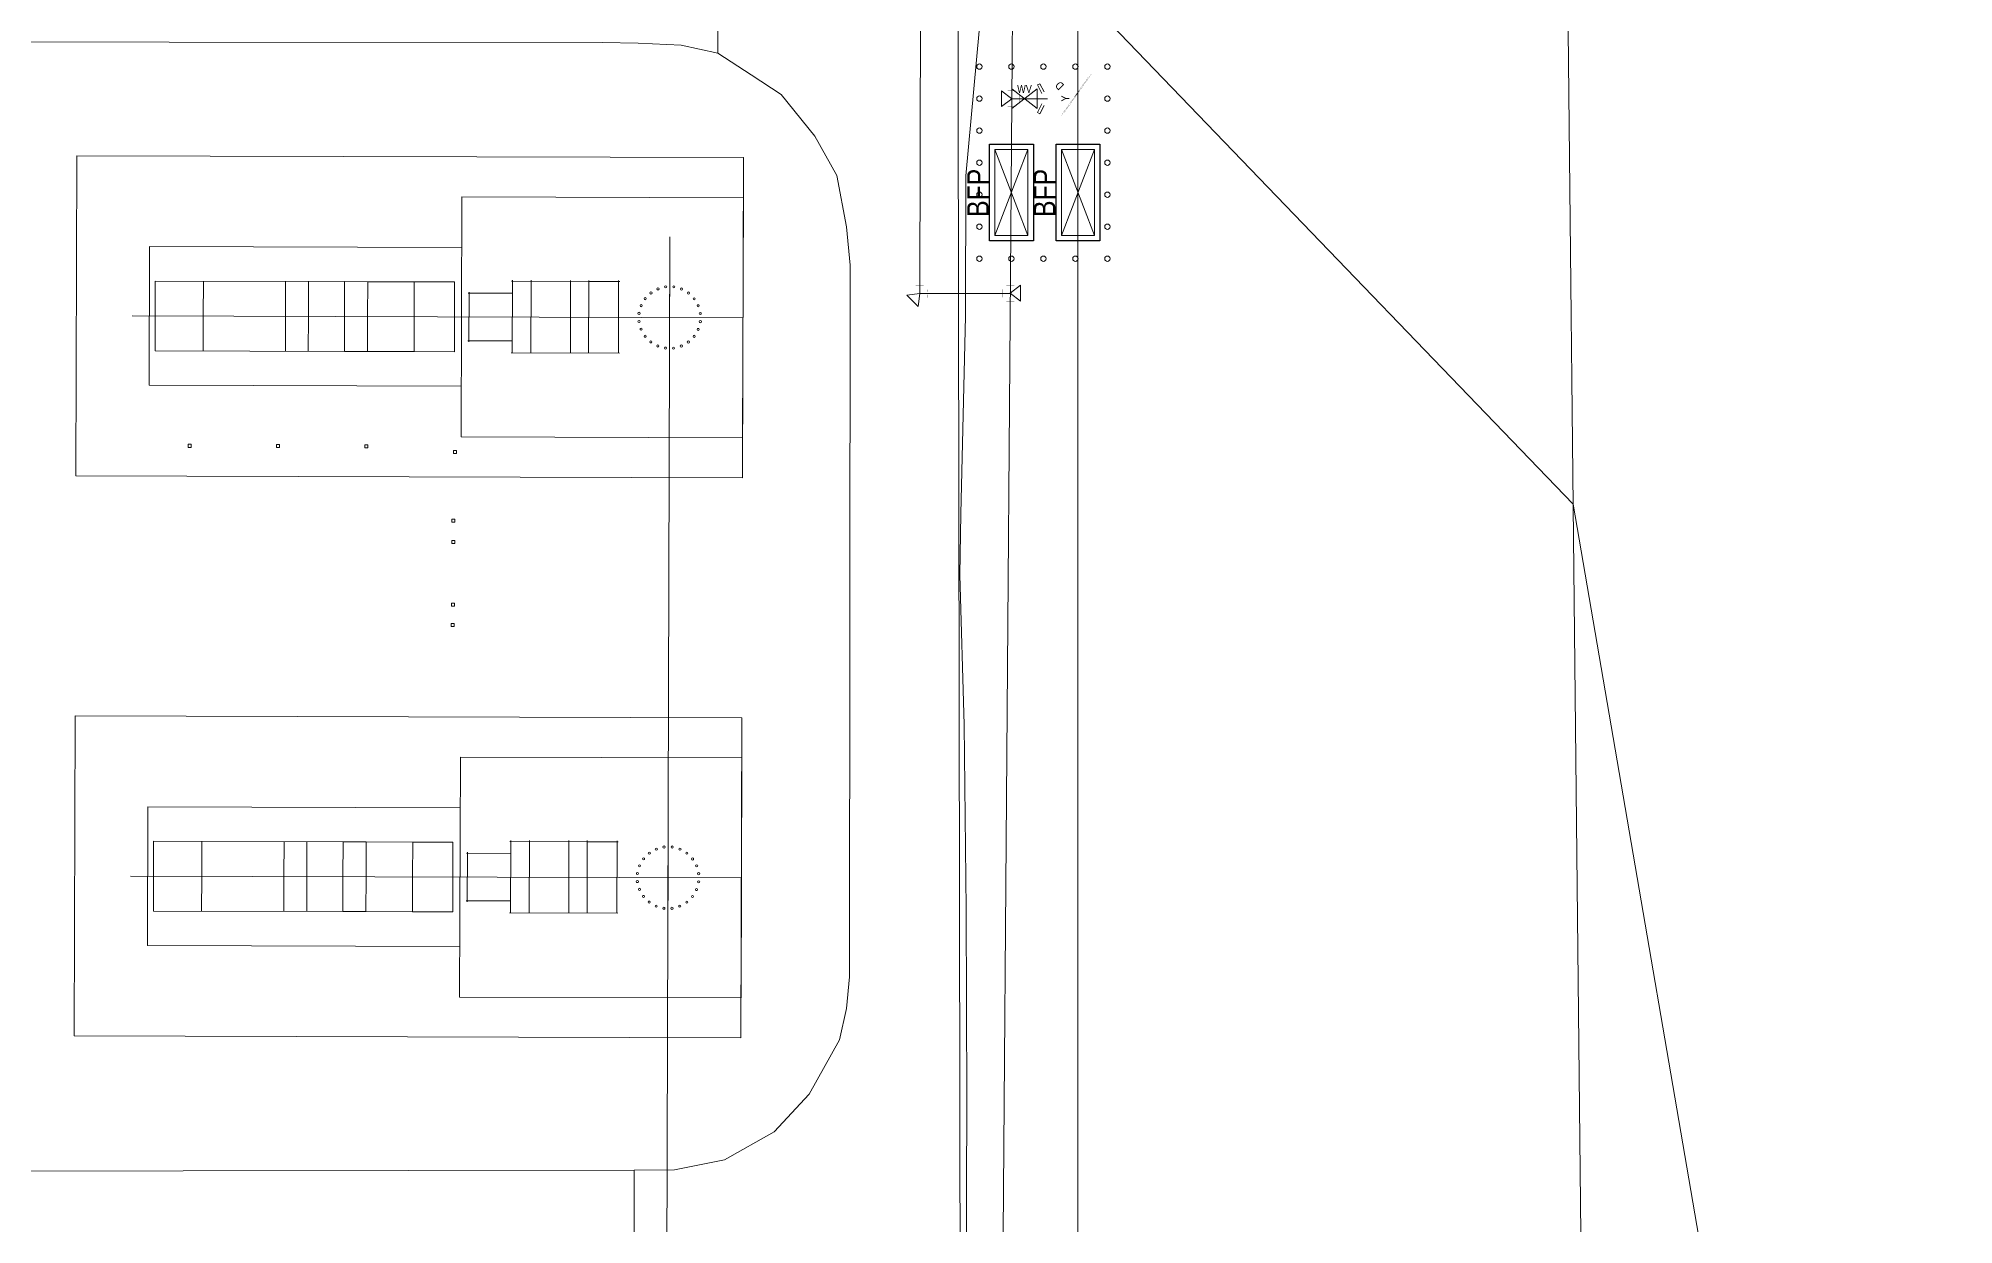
# Model space of a CAD drawing. Header units: feet. Extents: x 2383389 to 2386040, y 1992760 to 1995674.
# Drawn here: x 2384321.3 to 2384680.4, y 1994652.1 to 1994874.5 of the extents above; entities that cross this region are included whole.
import ezdxf
from ezdxf.enums import TextEntityAlignment as Align
from ezdxf.lldxf.tags import DXFTag

# ---------------------------------------------------------------- set-up
doc = ezdxf.new("R2010")
doc.units = ezdxf.units.FT
doc.header["$MEASUREMENT"] = 0
doc.layers.get('0').update_dxf_attribs({"lineweight": 15})
doc.layers.add('0 Construction Lines', color=8, linetype='Continuous', transparency=0.5)
for name, color, linetype in [('0 Feature Lines', 90, 'Continuous'), ('CJ-TOPO-CONC', 50, 'Continuous'), ('CJ-TOPO-PIPE-RACK', 8, 'Continuous')]:
    doc.layers.add(name, color=color, linetype=linetype)
for name, color, linetype, lineweight, true_color in [('C-ANNO-PATT-ASPH', 1, 'Continuous', 0, 0xff0000), ('C-PRKG-CURB-FACE', 2, 'Continuous', 0, 0xffff00), ('C-SSWR-PIPE-12IN', 7, "UT-SWR12''", 0, 0x3f7f00), ('C-WATR-PIPE-02IN', 150, "UT-WATER2''", 0, 0x007fff), ('C-WATR-PIPE-10IN', 150, "UT-WATER10''", 0, 0x007fff), ('C-WATR-STRC', 150, 'Continuous', 0, 0x007fff), ('JM-ROAD', 5, 'Continuous', 0, 0x0000ff), ('V-PRKG-ASPH', 2, 'DASHED4', 0, 0xffff00), ('V-PRKG-GRVL', 7, 'DASHED4', 0, 0xadadad)]:
    doc.layers.add(name, color=color, linetype=linetype, lineweight=lineweight, true_color=true_color)
for name, color, linetype, lineweight in [('C-FIRE-PIPE-06IN', 150, "UT-FIRE6''", 0), ('C-FIRE-PIPE-08IN', 150, 'UT-FIRE8', 0), ('C-FIRE-PIPE-12IN', 140, "UT-FIRE12''", 0), ('C-FIRE-STRC', 140, 'Continuous', 0)]:
    doc.layers.add(name, color=color, linetype=linetype, lineweight=lineweight)
doc.styles.add('_sys_ls_Arial Narrow', font='ARIALN.TTF', dxfattribs={"height": 1})
doc.styles.add('PFI_100', font='ARIALN.TTF', dxfattribs={"height": 0.03048})
tags = doc.linetypes.add('DASHED4', pattern=[0.1875, 0.125, -0.0625]).pattern_tags.tags
tags[6:7] = [DXFTag(74, 4), DXFTag(75, 0), DXFTag(340, '0'), DXFTag(46, 0.03937), DXFTag(50, 0.0), DXFTag(44, 0.0), DXFTag(45, 0.0)]
tags[4:5] = [DXFTag(74, 4), DXFTag(75, 0), DXFTag(340, '0'), DXFTag(46, 0.03937), DXFTag(50, 0.0), DXFTag(44, 0.0), DXFTag(45, 0.0)]
tags = doc.linetypes.add('DASHED8', pattern=[0.09375, 0.0625, -0.03125]).pattern_tags.tags
tags[6:7] = [DXFTag(74, 4), DXFTag(75, 0), DXFTag(340, '0'), DXFTag(46, 0.03937), DXFTag(50, 0.0), DXFTag(44, 0.0), DXFTag(45, 0.0)]
tags[4:5] = [DXFTag(74, 4), DXFTag(75, 0), DXFTag(340, '0'), DXFTag(46, 0.03937), DXFTag(50, 0.0), DXFTag(44, 0.0), DXFTag(45, 0.0)]
tags = doc.linetypes.add("UT-FIRE12''", pattern='A,1.25,-0.05,["12\'\'F",_sys_ls_Arial Narrow,S=0.1,R=0,X=-0.05,Y=-0.04],-0.2', length=1.5).pattern_tags.tags
tags[15:16] = [DXFTag(74, 4), DXFTag(75, 0), DXFTag(340, '0'), DXFTag(46, 0.03937), DXFTag(50, 0.0), DXFTag(44, 0.0), DXFTag(45, 0.0)]
tags[4:5] = [DXFTag(74, 4), DXFTag(75, 0), DXFTag(340, '0'), DXFTag(46, 0.03937), DXFTag(50, 0.0), DXFTag(44, 0.0), DXFTag(45, 0.0)]
tags = doc.linetypes.add("UT-FIRE6''", pattern='A,1.25,-0.05,["6\'\'F",_sys_ls_Arial Narrow,S=0.1,R=0,X=-0.025,Y=-0.04],-0.2', length=1.5).pattern_tags.tags
tags[15:16] = [DXFTag(74, 4), DXFTag(75, 0), DXFTag(340, '0'), DXFTag(46, 0.03937), DXFTag(50, 0.0), DXFTag(44, 0.0), DXFTag(45, 0.0)]
tags[4:5] = [DXFTag(74, 4), DXFTag(75, 0), DXFTag(340, '0'), DXFTag(46, 0.03937), DXFTag(50, 0.0), DXFTag(44, 0.0), DXFTag(45, 0.0)]
tags = doc.linetypes.add('UT-FIRE8', pattern='A,1.25,-0.05,["8\'\'F",_sys_ls_Arial Narrow,S=0.1,R=0,X=-0.025,Y=-0.04],-0.2', length=1.5).pattern_tags.tags
tags[15:16] = [DXFTag(74, 4), DXFTag(75, 0), DXFTag(340, '0'), DXFTag(46, 0.03937), DXFTag(50, 0.0), DXFTag(44, 0.0), DXFTag(45, 0.0)]
tags[4:5] = [DXFTag(74, 4), DXFTag(75, 0), DXFTag(340, '0'), DXFTag(46, 0.03937), DXFTag(50, 0.0), DXFTag(44, 0.0), DXFTag(45, 0.0)]
tags = doc.linetypes.add("UT-SWR12''", pattern='A,1.25,-0.1,["12\'\' SS",_sys_ls_Arial Narrow,S=0.1,R=0,X=-0.09,Y=-0.04],-0.325', length=1.675).pattern_tags.tags
tags[15:16] = [DXFTag(74, 4), DXFTag(75, 0), DXFTag(340, '0'), DXFTag(46, 0.03937), DXFTag(50, 0.0), DXFTag(44, 0.0), DXFTag(45, 0.0)]
tags[4:5] = [DXFTag(74, 4), DXFTag(75, 0), DXFTag(340, '0'), DXFTag(46, 0.03937), DXFTag(50, 0.0), DXFTag(44, 0.0), DXFTag(45, 0.0)]
tags = doc.linetypes.add("UT-WATER10''", pattern='A,1.25,-0.05,["10\'\'W",_sys_ls_Arial Narrow,S=0.1,R=0,X=-0.025,Y=-0.04],-0.3', length=1.6).pattern_tags.tags
tags[15:16] = [DXFTag(74, 4), DXFTag(75, 0), DXFTag(340, '0'), DXFTag(46, 0.03937), DXFTag(50, 0.0), DXFTag(44, 0.0), DXFTag(45, 0.0)]
tags[4:5] = [DXFTag(74, 4), DXFTag(75, 0), DXFTag(340, '0'), DXFTag(46, 0.03937), DXFTag(50, 0.0), DXFTag(44, 0.0), DXFTag(45, 0.0)]
tags = doc.linetypes.add("UT-WATER2''", pattern='A,1.25,-0.05,["2\'\'W",_sys_ls_Arial Narrow,S=0.1,R=0,X=-0.025,Y=-0.04],-0.2', length=1.5).pattern_tags.tags
tags[15:16] = [DXFTag(74, 4), DXFTag(75, 0), DXFTag(340, '0'), DXFTag(46, 0.03937), DXFTag(50, 0.0), DXFTag(44, 0.0), DXFTag(45, 0.0)]
tags[4:5] = [DXFTag(74, 4), DXFTag(75, 0), DXFTag(340, '0'), DXFTag(46, 0.03937), DXFTag(50, 0.0), DXFTag(44, 0.0), DXFTag(45, 0.0)]

# ---------------------------------------------------------------- blocks, each defined once
blk = doc.blocks.new('*U50')
at = {"lineweight": 5}
blk.add_circle((0, 0), 0.2, dxfattribs=at)
blk = doc.blocks.new('*U51')
at = {"color": 0, "linetype": 'ByBlock', "lineweight": -2, "transparency": 16777216}
for p, rotation in [((5094.97, 4999.05), 15), ((5097.96, 4999.05), 344.9999999999998), ((5091.45, 4996.35), 59.99999999999999), ((5092.37, 4997.55), 45.00000000000001), ((5093.57, 4998.47), 30), ((5099.36, 4998.47), 329.9999999999999), ((5100.56, 4997.55), 314.9999999999999), ((5101.48, 4996.35), 300.0000000000001), ((5090.67, 4993.46), 90), ((5090.87, 4994.96), 74.99999999999999), ((5090.87, 4991.96), 105), ((5102.06, 4994.96), 285), ((5102.06, 4991.96), 255), ((5102.25, 4993.46), 269.9999999999999), ((5091.45, 4990.56), 120), ((5092.37, 4989.37), 134.9999999999999), ((5093.57, 4988.45), 150), ((5099.36, 4988.45), 210), ((5100.56, 4989.37), 225), ((5101.48, 4990.56), 240), ((5094.97, 4987.87), 164.9999999999999), ((5096.46, 4987.67), 180), ((5097.96, 4987.87), 194.9999999999999)]:
    blk.add_blockref('*U50', p, dxfattribs=dict(at, rotation=rotation))
blk.add_blockref('*U50', (5096.46, 4999.25), dxfattribs=at)
blk = doc.blocks.new('*U52')
at = {"lineweight": 5}
blk.add_circle((0, 0), 0.2, dxfattribs=at)
blk = doc.blocks.new('*U53')
at = {"color": 0, "linetype": 'ByBlock', "lineweight": -2, "transparency": 16777216}
for p, rotation in [((5094.97, 4999.05), 15), ((5097.96, 4999.05), 344.9999999999998), ((5091.45, 4996.35), 59.99999999999999), ((5092.37, 4997.55), 45.00000000000001), ((5093.57, 4998.47), 30), ((5099.36, 4998.47), 329.9999999999999), ((5100.56, 4997.55), 314.9999999999999), ((5101.48, 4996.35), 300.0000000000001), ((5090.67, 4993.46), 90), ((5090.87, 4994.96), 74.99999999999999), ((5090.87, 4991.96), 105), ((5102.06, 4994.96), 285), ((5102.06, 4991.96), 255), ((5102.25, 4993.46), 269.9999999999999), ((5091.45, 4990.56), 120), ((5092.37, 4989.37), 134.9999999999999), ((5093.57, 4988.45), 150), ((5099.36, 4988.45), 210), ((5100.56, 4989.37), 225), ((5101.48, 4990.56), 240), ((5094.97, 4987.87), 164.9999999999999), ((5096.46, 4987.67), 180), ((5097.96, 4987.87), 194.9999999999999)]:
    blk.add_blockref('*U52', p, dxfattribs=dict(at, rotation=rotation))
blk.add_blockref('*U52', (5096.46, 4999.25), dxfattribs=at)

msp = doc.modelspace()

# ---------------------------------------------------------------- linework, layer by layer
at = {"lineweight": 5}
for p, q in [((2384343.2439, 1994828.99491, 289.04), (2384343.22482, 1994822.45494, 289.04)), ((2384343.2439, 1994828.99491, 289.04), (2384378.75075, 1994828.89134, 289.04)), ((2384352.27386, 1994828.96857, 289.04), (2384352.25478, 1994822.4286, 289.04)), ((2384367.6898, 1994828.9236, 289.04), (2384367.67072, 1994822.38363, 289.04)), ((2384371.98078, 1994828.91109, 289.04), (2384371.9617, 1994822.37112, 289.04)), ((2384378.75075, 1994828.89134, 289.04), (2384378.73167, 1994822.35137, 289.04)), ((2384378.75075, 1994828.89134, 289.04), (2384383.08373, 1994828.8787, 289.04)), ((2384383.08373, 1994828.8787, 289.04), (2384383.06465, 1994822.33873, 289.04)), ((2384383.08373, 1994828.8787, 289.04), (2384391.81269, 1994828.85324, 289.04)), ((2384391.81269, 1994828.85324, 289.04), (2384391.79362, 1994822.31327, 289.04)), ((2384391.81269, 1994828.85324, 289.04), (2384399.36466, 1994828.83121, 289.04)), ((2384399.32651, 1994815.75127, 289.04), (2384399.36466, 1994828.83121, 289.04)), ((2384410.01607, 1994828.95715, 289.04), (2384430.32499, 1994828.89791, 289.04)), ((2384410.21607, 1994828.95656, 289.04), (2384410.01607, 1994828.95715, 289.04)), ((2384410.21607, 1994828.95656, 289.04), (2384410.177, 1994815.56262, 289.04)), ((2384410.21607, 1994828.95656, 289.04), (2384410.21666, 1994829.15656, 289.04)), ((2384413.71006, 1994828.94637, 289.04), (2384413.67099, 1994815.55243, 289.04)), ((2384413.71006, 1994828.94637, 289.04), (2384413.71064, 1994829.14637, 289.04)), ((2384421.10503, 1994828.9248, 289.04), (2384421.06596, 1994815.53086, 289.04)), ((2384421.10503, 1994828.9248, 289.04), (2384421.10561, 1994829.1248, 289.04)), ((2384424.54201, 1994828.91478, 289.04), (2384424.50294, 1994815.52083, 289.04)), ((2384424.54201, 1994828.91478, 289.04), (2384424.54259, 1994829.11477, 289.04)), ((2384430.12499, 1994828.89849, 289.04), (2384424.54201, 1994828.91478, 289.04)), ((2384430.12499, 1994828.89849, 289.04), (2384430.08592, 1994815.50455, 289.04)), ((2384430.12499, 1994828.89849, 289.04), (2384430.12557, 1994829.09849, 289.04)), ((2384430.32499, 1994828.89791, 289.04), (2384430.12499, 1994828.89849, 289.04)), ((2384439.68841, 1994822.17357, 289.04), (2384439.71094, 1994829.89514, 289.04)), ((2384401.87958, 1994826.74187, 289.04), (2384410.20954, 1994826.71757, 289.04)), ((2384402.08016, 1994826.94128, 289.04), (2384402.05299, 1994817.62532, 289.04)), ((2384338.88799, 1994822.46759, 289.04), (2384453.43835, 1994822.13346, 289.04)), ((2384343.22482, 1994822.45494, 289.04), (2384343.20575, 1994815.91497, 289.04)), ((2384352.25478, 1994822.4286, 289.04), (2384352.23571, 1994815.88863, 289.04)), ((2384367.67072, 1994822.38363, 289.04), (2384367.65164, 1994815.84366, 289.04)), ((2384371.9617, 1994822.37112, 289.04), (2384371.94262, 1994815.83114, 289.04)), ((2384378.73167, 1994822.35137, 289.04), (2384378.7126, 1994815.8114, 289.04)), ((2384383.06465, 1994822.33873, 289.04), (2384383.04558, 1994815.79876, 289.04)), ((2384391.79362, 1994822.31327, 289.04), (2384391.77454, 1994815.7733, 289.04)), ((2384439.68841, 1994822.17357, 289.04), (2384439.66296, 1994813.44873, 289.04)), ((2384401.85357, 1994817.82591, 289.04), (2384410.18354, 1994817.80161, 289.04)), ((2384343.20575, 1994815.91497, 289.04), (2384378.7126, 1994815.8114, 289.04)), ((2384378.7126, 1994815.8114, 289.04), (2384383.04558, 1994815.79876, 289.04)), ((2384383.04558, 1994815.79876, 289.04), (2384391.77454, 1994815.7733, 289.04)), ((2384391.77454, 1994815.7733, 289.04), (2384399.32651, 1994815.75127, 289.04)), ((2384409.97701, 1994815.5632, 289.04), (2384430.28592, 1994815.50396, 289.04)), ((2384439.38214, 1994717.17373, 289.01), (2384439.40467, 1994724.89531, 289.01)), ((2384342.93763, 1994723.99508, 289.01), (2384342.91855, 1994717.4551, 289.01)), ((2384342.93763, 1994723.99508, 289.01), (2384378.44448, 1994723.89151, 289.01)), ((2384351.96759, 1994723.96874, 289.01), (2384351.94851, 1994717.42876, 289.01)), ((2384367.38353, 1994723.92377, 289.01), (2384367.36445, 1994717.3838, 289.01)), ((2384371.67451, 1994723.91125, 289.01), (2384371.65543, 1994717.37128, 289.01)), ((2384378.44448, 1994723.89151, 289.01), (2384378.4254, 1994717.35153, 289.01)), ((2384378.44448, 1994723.89151, 289.01), (2384382.77746, 1994723.87887, 289.01)), ((2384382.77746, 1994723.87887, 289.01), (2384382.75838, 1994717.3389, 289.01)), ((2384382.77746, 1994723.87887, 289.01), (2384391.50642, 1994723.85341, 289.01)), ((2384391.50642, 1994723.85341, 289.01), (2384391.48735, 1994717.31343, 289.01)), ((2384391.50642, 1994723.85341, 289.01), (2384399.05839, 1994723.83138, 289.01)), ((2384399.02024, 1994710.75143, 289.01), (2384399.05839, 1994723.83138, 289.01)), ((2384401.57331, 1994721.74203, 289.01), (2384409.90327, 1994721.71774, 289.01)), ((2384401.77389, 1994721.94145, 289.01), (2384401.74672, 1994712.62549, 289.01)), ((2384409.7098, 1994723.95731, 289.01), (2384430.01872, 1994723.89807, 289.01)), ((2384409.9098, 1994723.95673, 289.01), (2384409.7098, 1994723.95731, 289.01)), ((2384409.9098, 1994723.95673, 289.01), (2384409.87073, 1994710.56278, 289.01)), ((2384409.9098, 1994723.95673, 289.01), (2384409.91039, 1994724.15673, 289.01)), ((2384413.40379, 1994723.94654, 289.01), (2384413.36472, 1994710.55259, 289.01)), ((2384413.40379, 1994723.94654, 289.01), (2384413.40437, 1994724.14654, 289.01)), ((2384420.79876, 1994723.92497, 289.01), (2384420.75969, 1994710.53102, 289.01)), ((2384420.79876, 1994723.92497, 289.01), (2384420.79934, 1994724.12497, 289.01)), ((2384424.23574, 1994723.91494, 289.01), (2384424.19667, 1994710.521, 289.01)), ((2384424.23574, 1994723.91494, 289.01), (2384424.23632, 1994724.11494, 289.01)), ((2384429.81872, 1994723.89866, 289.01), (2384424.23574, 1994723.91494, 289.01)), ((2384429.81872, 1994723.89866, 289.01), (2384429.77965, 1994710.50471, 289.01)), ((2384429.81872, 1994723.89866, 289.01), (2384429.8193, 1994724.09866, 289.01)), ((2384430.01872, 1994723.89807, 289.01), (2384429.81872, 1994723.89866, 289.01)), ((2384338.58172, 1994717.46775, 289.01), (2384453.13208, 1994717.13363, 289.01)), ((2384342.91855, 1994717.4551, 289.01), (2384342.89948, 1994710.91513, 289.01)), ((2384351.94851, 1994717.42876, 289.01), (2384351.92944, 1994710.88879, 289.01)), ((2384367.36445, 1994717.3838, 289.01), (2384367.34537, 1994710.84383, 289.01)), ((2384371.65543, 1994717.37128, 289.01), (2384371.63635, 1994710.83131, 289.01)), ((2384378.4254, 1994717.35153, 289.01), (2384378.40633, 1994710.81156, 289.01)), ((2384382.75838, 1994717.3389, 289.01), (2384382.73931, 1994710.79892, 289.01)), ((2384391.48735, 1994717.31343, 289.01), (2384391.46827, 1994710.77346, 289.01)), ((2384439.38214, 1994717.17373, 289.01), (2384439.35669, 1994708.4489, 289.01)), ((2384342.89948, 1994710.91513, 289.01), (2384378.40633, 1994710.81156, 289.01)), ((2384378.40633, 1994710.81156, 289.01), (2384382.73931, 1994710.79892, 289.01)), ((2384382.73931, 1994710.79892, 289.01), (2384391.46827, 1994710.77346, 289.01)), ((2384391.46827, 1994710.77346, 289.01), (2384399.02024, 1994710.75143, 289.01)), ((2384401.5473, 1994712.82607, 289.01), (2384409.87727, 1994712.80178, 289.01)), ((2384409.67074, 1994710.56337, 289.01), (2384429.97965, 1994710.50413, 289.01))]:
    msp.add_line(p, q, dxfattribs=at)
at = {"layer": '0 Construction Lines', "color": 6, "lineweight": 5}
msp.add_line((2384439.73259, 1994837.31766, 289.03747), (2384437.36796, 1994026.64218, 289.17292), dxfattribs=at)
at = {"layer": '0 Feature Lines', "lineweight": 5}
for points, elevation in [([(2384400.75421, 1994844.78723), (2384453.50398, 1994844.63336), (2384453.37273, 1994799.63356), (2384400.62295, 1994799.78742)], 289.04), ([(2384400.44794, 1994739.78739), (2384453.19771, 1994739.63353), (2384453.06646, 1994694.63372), (2384400.31668, 1994694.78759)], 289.01)]:
    msp.add_lwpolyline(points, close=True, dxfattribs=dict(at, elevation=elevation))
for points, elevation in [([(2384400.56666, 1994809.28762), (2384342.10891, 1994809.45814), (2384342.18475, 1994835.45803), (2384400.6425, 1994835.28751)], 289.04), ([(2384400.26039, 1994704.28779), (2384341.80264, 1994704.4583), (2384341.87848, 1994730.45819), (2384400.33623, 1994730.28768)], 289.01)]:
    msp.add_lwpolyline(points, dxfattribs=dict(at, elevation=elevation))
at = {"layer": 'C-ANNO-PATT-ASPH', "flags": 128}
for points in [[(2384448.7416, 1994871.6912), (2384448.53075, 1994897.53143)], [(2384433.0409, 1994641.0912), (2384433.00583, 1994662.37124)]]:
    msp.add_lwpolyline(points, dxfattribs=at)
at = {"layer": 'C-FIRE-PIPE-06IN', "flags": 128}
msp.add_lwpolyline([(2384484.17067, 1994826.34575), (2384486.57859, 1994826.64698), (2384486.26332, 1994824.24085), (2384484.17067, 1994826.34575)], dxfattribs=at)
at = {"layer": 'C-FIRE-PIPE-06IN', "const_width": 0.06096, "flags": 128}
for points in [[(2384487.33292, 1994828.12885), (2384485.83293, 1994828.13322)], [(2384486.58292, 1994828.13103), (2384486.57859, 1994826.64698)], [(2384488.06265, 1994826.64265), (2384486.57859, 1994826.64698)], [(2384488.06046, 1994825.89265), (2384488.06484, 1994827.39265)]]:
    msp.add_lwpolyline(points, dxfattribs=at)
at = {"layer": 'C-FIRE-PIPE-08IN', "flags": 128}
msp.add_lwpolyline([(2384503.55902, 1994826.64698), (2384486.57859, 1994826.64698), (2384486.73599, 1994880.60847), (2384441.39689, 1994926.21284), (2384308.3814, 1994926.60083)], dxfattribs=at)
at = {"layer": 'C-FIRE-PIPE-12IN'}
msp.add_lwpolyline([(2384803.2604, 1993921.86638), (2384485.95768, 1993922.79192), (2384487.72076, 1994527.23001), (2384501.53667, 1994560.58457), (2384504.95157, 1995009.85291), (2384471.707, 1995083.419)], dxfattribs=at)
at = {"layer": 'C-FIRE-PIPE-12IN', "flags": 128}
for points in [[(2384501.91589, 1994864.67373), (2384503.83644, 1994863.19037), (2384501.91698, 1994861.70561), (2384501.91589, 1994864.67373)], [(2384510.50347, 1994863.18501), (2384503.83674, 1994863.18501)], [(2384505.47893, 1994825.24121), (2384503.55839, 1994826.72458), (2384505.47784, 1994828.20934), (2384505.47893, 1994825.24121)]]:
    msp.add_lwpolyline(points, dxfattribs=at)
at = {"layer": 'C-FIRE-PIPE-12IN', "const_width": 0.06096, "flags": 128}
for points in [[(2384504.58589, 1994864.67471), (2384503.08589, 1994864.67416)], [(2384503.83589, 1994864.67443), (2384503.83644, 1994863.19037)], [(2384503.08698, 1994861.70603), (2384504.58698, 1994861.70658)], [(2384505.3205, 1994863.19091), (2384503.83644, 1994863.19037)], [(2384503.83698, 1994861.70631), (2384503.83644, 1994863.19037)], [(2384505.32077, 1994862.44091), (2384505.32022, 1994863.94091)], [(2384502.07405, 1994827.47403), (2384502.0746, 1994825.97403)], [(2384502.07432, 1994826.72403), (2384503.55839, 1994826.72458)], [(2384504.30784, 1994828.20891), (2384502.80784, 1994828.20836)], [(2384502.80893, 1994825.24024), (2384504.30893, 1994825.24079)], [(2384503.55784, 1994828.20864), (2384503.55839, 1994826.72458)], [(2384503.55893, 1994825.24051), (2384503.55839, 1994826.72458)]]:
    msp.add_lwpolyline(points, dxfattribs=at)
at = {"layer": 'C-FIRE-STRC', "linetype": 'ByBlock', "lineweight": 0}
for p, q in [((2384508.62107, 1994865.03403), (2384503.83674, 1994861.33599)), ((2384503.83674, 1994865.03403), (2384508.62107, 1994861.33599)), ((2384503.83674, 1994861.33599), (2384503.83674, 1994865.03403)), ((2384508.62107, 1994861.33599), (2384508.62107, 1994865.03403)), ((2384509.09722, 1994865.99751), (2384508.67795, 1994865.78787)), ((2384508.67795, 1994865.78787), (2384509.49116, 1994864.16146)), ((2384509.87457, 1994864.44279), (2384509.09722, 1994865.99751)), ((2384509.49139, 1994862.20901), (2384508.67795, 1994860.58214)), ((2384509.87457, 1994861.92722), (2384509.09722, 1994860.37251)), ((2384509.09722, 1994860.37251), (2384508.67795, 1994860.58214))]:
    msp.add_line(p, q, dxfattribs=at)
at = {"layer": 'C-FIRE-STRC'}
for p, q in [((2384500.66529, 1994853.67204), (2384506.86358, 1994837.55304)), ((2384506.86358, 1994853.67204), (2384500.66529, 1994853.67204)), ((2384500.66529, 1994837.55304), (2384506.86358, 1994853.67204)), ((2384506.86358, 1994853.67204), (2384506.86358, 1994837.55304))]:
    msp.add_line(p, q, dxfattribs=at)
msp.add_lwpolyline([(2384506.86358, 1994837.55304), (2384500.66529, 1994837.55304), (2384500.66529, 1994853.67204)], dxfattribs=at)
for centre in [(2384497.76459, 1994869.19436), (2384503.76459, 1994869.19436), (2384509.76459, 1994869.19436), (2384515.76459, 1994869.19436), (2384521.76459, 1994869.19436), (2384497.76459, 1994863.19436), (2384521.76459, 1994863.19436), (2384497.76459, 1994857.19436), (2384521.76459, 1994857.19436), (2384497.76459, 1994851.19436), (2384521.76459, 1994851.19436), (2384497.76459, 1994845.19436), (2384521.76459, 1994845.19436), (2384497.76459, 1994839.19436), (2384521.76459, 1994839.19436), (2384497.76459, 1994833.19436), (2384503.76459, 1994833.19436), (2384509.76459, 1994833.19436), (2384515.76459, 1994833.19436), (2384521.76459, 1994833.19436)]:
    msp.add_circle(centre, 0.5, dxfattribs=at)
at = {"layer": 'C-PRKG-CURB-FACE'}
msp.add_line((2384410.28393, 1994873.71193), (2384410.28393, 1994873.70418), dxfattribs=at)
msp.add_lwpolyline([(2384424.5563, 1995155.851), (2384475.23973, 1995075.26481, -0.071970327), (2384482.211, 1995059.55855), (2384495.76574, 1995011.33995), (2384500.02589, 1994984.31753), (2384502.29927, 1994925.59271), (2384495.22583, 1994848.74472), (2384495.1665, 1994822.4202), (2384494.3094, 1994785.3813), (2384494.0966, 1994773.9606), (2384494.9308, 1994745.8223), (2384495.2743, 1994711.3513), (2384495.3804, 1994675.5967), (2384495.2833, 1994640.7813), (2384495.6215, 1994565.4589)], format="xyb", dxfattribs=at)
msp.add_lwpolyline([(2384433.00583, 1994662.37124), (2384440.5667, 1994662.3837), (2384449.9698, 1994664.2938), (2384459.2799, 1994669.5583), (2384465.8435, 1994676.5932), (2384471.5255, 1994686.7997), (2384472.8289, 1994692.6699), (2384473.3875, 1994698.5938), (2384473.5296, 1994831.9656), (2384472.851, 1994839.1862), (2384471.0331, 1994848.8001), (2384466.8902, 1994856.1611), (2384460.5768, 1994863.9501), (2384454.9908, 1994867.6772), (2384448.7416, 1994871.6912)], dxfattribs=at)
at = {"layer": 'C-SSWR-PIPE-12IN', "color": 76, "linetype": "UT-SWR12''", "lineweight": 0, "true_color": 0x3f7f00}
msp.add_lwpolyline([(2384671.89096, 1994125.1784), (2384671.95828, 1994420.52975), (2384609.06986, 1994787.16502), (2384407.98472, 1994996.02338), (2384343.845, 1995328.463)], dxfattribs=at)
at = {"layer": 'C-WATR-PIPE-02IN', "flags": 128}
for points in [[(2384493.78141, 1994863.17094), (2384493.78141, 1995021.64264), (2384448.83061, 1995115.01824), (2384416.23779, 1995212.33171), (2384405.61733, 1995268.76166), (2384402.95971, 1995315.67024), (2384403.4173, 1995330.76055)], [(2384524.37957, 1994411.61604), (2384494.51384, 1994411.60512), (2384493.78141, 1994863.17094)]]:
    msp.add_lwpolyline(points, dxfattribs=at)
at = {"layer": 'C-WATR-PIPE-10IN', "flags": 128}
msp.add_lwpolyline([(2384508.04176, 1994587.77513), (2384516.24762, 1994587.77513), (2384516.24762, 1995018.38444), (2384486.44681, 1995090.24073), (2384469.25986, 1995107.41261)], dxfattribs=at)
at = {"layer": 'C-WATR-STRC'}
for p, q in [((2384513.14848, 1994853.65317), (2384519.34676, 1994837.53417)), ((2384519.34676, 1994853.65317), (2384513.14848, 1994853.65317)), ((2384513.14848, 1994837.53417), (2384519.34676, 1994853.65317)), ((2384519.34676, 1994853.65317), (2384519.34676, 1994837.53417))]:
    msp.add_line(p, q, dxfattribs=at)
msp.add_lwpolyline([(2384519.34676, 1994837.53417), (2384513.14848, 1994837.53417), (2384513.14848, 1994853.65317)], dxfattribs=at)
at = {"layer": 'CJ-TOPO-CONC', "color": 150, "lineweight": 5}
for points, elevation in [([(2384328.52639, 1994852.49794), (2384453.52586, 1994852.13333), (2384453.35085, 1994792.13359), (2384328.35138, 1994792.49819)], 289.04), ([(2384328.22012, 1994747.4981), (2384453.21959, 1994747.1335), (2384453.04458, 1994687.13375), (2384328.04511, 1994687.49836)], 289.01)]:
    msp.add_lwpolyline(points, close=True, dxfattribs=dict(at, elevation=elevation))
at = {"layer": 'CJ-TOPO-PIPE-RACK', "lineweight": 5}
for points in [[(2384349.42392, 1994798.40875), (2384350.00258, 1994798.40875), (2384350.00258, 1994797.82351), (2384349.42392, 1994797.82351)], [(2384365.97536, 1994798.36295), (2384366.55402, 1994798.36295), (2384366.55402, 1994797.77771), (2384365.97536, 1994797.77771)], [(2384382.50832, 1994798.32264), (2384383.08698, 1994798.32264), (2384383.08698, 1994797.7374), (2384382.50832, 1994797.7374)], [(2384399.1613, 1994797.23439), (2384399.73996, 1994797.23439), (2384399.73996, 1994796.64914), (2384399.1613, 1994796.64914)], [(2384398.82495, 1994784.38464), (2384399.40362, 1994784.38464), (2384399.40362, 1994783.79939), (2384398.82495, 1994783.79939)], [(2384398.83269, 1994780.39884), (2384399.41135, 1994780.39884), (2384399.41135, 1994779.8136), (2384398.83269, 1994779.8136)], [(2384398.77816, 1994768.65119), (2384399.35682, 1994768.65119), (2384399.35682, 1994768.06594), (2384398.77816, 1994768.06594)], [(2384398.73162, 1994764.80674), (2384399.31028, 1994764.80674), (2384399.31028, 1994764.22149), (2384398.73162, 1994764.22149)]]:
    msp.add_lwpolyline(points, close=True, dxfattribs=at)
at = {"layer": 'Defpoints', "linetype": 'DASHED8'}
for points in [[(2384499.65279, 1994836.54054), (2384499.65279, 1994854.68454), (2384507.87608, 1994854.68454), (2384507.87608, 1994836.54054), (2384499.65279, 1994836.54054)], [(2384512.13598, 1994836.52167), (2384512.13598, 1994854.66567), (2384520.35926, 1994854.66567), (2384520.35926, 1994836.52167), (2384512.13598, 1994836.52167)]]:
    msp.add_lwpolyline(points, dxfattribs=at)
at = {"layer": 'JM-ROAD'}
msp.add_lwpolyline([(2384424.5563, 1995155.851), (2384475.23973, 1995075.26481, -0.071970327), (2384482.211, 1995059.55855), (2384495.76574, 1995011.33995), (2384500.02589, 1994984.31753), (2384502.29927, 1994925.59271), (2384495.22583, 1994848.74472), (2384495.1665, 1994822.4202), (2384494.3094, 1994785.3813), (2384494.0966, 1994773.9606), (2384494.9308, 1994745.8223), (2384495.2743, 1994711.3513), (2384495.3804, 1994675.5967), (2384495.2833, 1994640.7813), (2384495.6215, 1994565.4589)], format="xyb", dxfattribs=at)
for points in [[(2384448.7416, 1994871.6912), (2384441.8327, 1994873.2102), (2384433.7897, 1994873.5666), (2384427.0753, 1994873.6894), (2384102.108, 1994873.9756), (2384087.9035, 1994873.6562), (2384077.6359, 1994872.8841), (2384069.4696, 1994870.3018), (2384061.3034, 1994865.0839), (2384053.6163, 1994857.1482), (2384049.3337, 1994850.9718), (2384045.8058, 1994840.4978), (2384045.061, 1994827.7686), (2384045.2988, 1994701.8734), (2384045.8042, 1994693.0881), (2384049.5682, 1994683.3711), (2384055.2706, 1994674.8105), (2384061.4617, 1994669.2664), (2384072.7734, 1994663.4399), (2384078.0802, 1994662.2752), (2384094.6817, 1994661.8143), (2384433.00583, 1994662.37124)], [(2384433.00583, 1994662.37124), (2384440.5667, 1994662.3837), (2384449.9698, 1994664.2938), (2384459.2799, 1994669.5583), (2384465.8435, 1994676.5932), (2384471.5255, 1994686.7997), (2384472.8289, 1994692.6699), (2384473.3875, 1994698.5938), (2384473.5296, 1994831.9656), (2384472.851, 1994839.1862), (2384471.0331, 1994848.8001), (2384466.8902, 1994856.1611), (2384460.5768, 1994863.9501), (2384454.9908, 1994867.6772), (2384448.7416, 1994871.6912)]]:
    msp.add_lwpolyline(points, dxfattribs=at)
at = {"layer": 'V-PRKG-ASPH'}
msp.add_lwpolyline([(2384448.7416, 1994871.6912), (2384441.8327, 1994873.2102), (2384433.7897, 1994873.5666), (2384427.0753, 1994873.6894), (2384102.108, 1994873.9756), (2384087.9035, 1994873.6562), (2384077.6359, 1994872.8841), (2384069.4696, 1994870.3018), (2384061.3034, 1994865.0839), (2384053.6163, 1994857.1482), (2384049.3337, 1994850.9718), (2384045.8058, 1994840.4978), (2384045.061, 1994827.7686), (2384045.2988, 1994701.8734), (2384045.8042, 1994693.0881), (2384049.5682, 1994683.3711), (2384055.2706, 1994674.8105), (2384061.4617, 1994669.2664), (2384072.7734, 1994663.4399), (2384078.0802, 1994662.2752), (2384094.6817, 1994661.8143), (2384433.00583, 1994662.37124)], dxfattribs=at)
at = {"layer": 'V-PRKG-GRVL'}
msp.add_lwpolyline([(2384502.15169, 1994929.4051), (2384536.4221, 1994918.1824), (2384607.7009, 1994917.6117), (2384611.93947, 1994513.75296)], dxfattribs=at)

# ---------------------------------------------------------------- block references
at = {"lineweight": 5, "rotation": 7.332876633926929}
for name, p in [('*U51', (2380022.2405, 1989219.07246, 289.04)), ('*U53', (2380021.93423, 1989114.07263, 289.01))]:
    msp.add_blockref(name, p, dxfattribs=at)

# ---------------------------------------------------------------- texts
at = {"layer": 'C-FIRE-STRC', "lineweight": 0, "style": 'PFI_100', "oblique": 80.2140913}
msp.add_text('H', height=1.5, rotation=45, dxfattribs=at).set_placement((2384512.90255, 1994860.90186), align=Align.MIDDLE)
at = {"layer": 'C-FIRE-STRC', "lineweight": 0, "style": 'PFI_100'}
msp.add_text('WV', height=1.5, dxfattribs=at).set_placement((2384506.22291, 1994865.03223), align=Align.MIDDLE)
for s, rotation, p in [('D', 135, (2384512.78983, 1994865.62221)), ('Y', 90, (2384513.86071, 1994863.22681))]:
    msp.add_text(s, height=1.5, rotation=rotation, dxfattribs=at).set_placement(p, align=Align.MIDDLE)
at = {"layer": 'C-FIRE-STRC', "style": 'PFI_100'}
msp.add_text('BFP', height=4.05, rotation=90, dxfattribs=at).set_placement((2384499.52701, 1994841.03074))
at = {"layer": 'C-WATR-STRC', "style": 'PFI_100'}
msp.add_text('BFP', height=4.05, rotation=90, dxfattribs=at).set_placement((2384512.0102, 1994841.01186))

doc.saveas('drawing.dxf')
